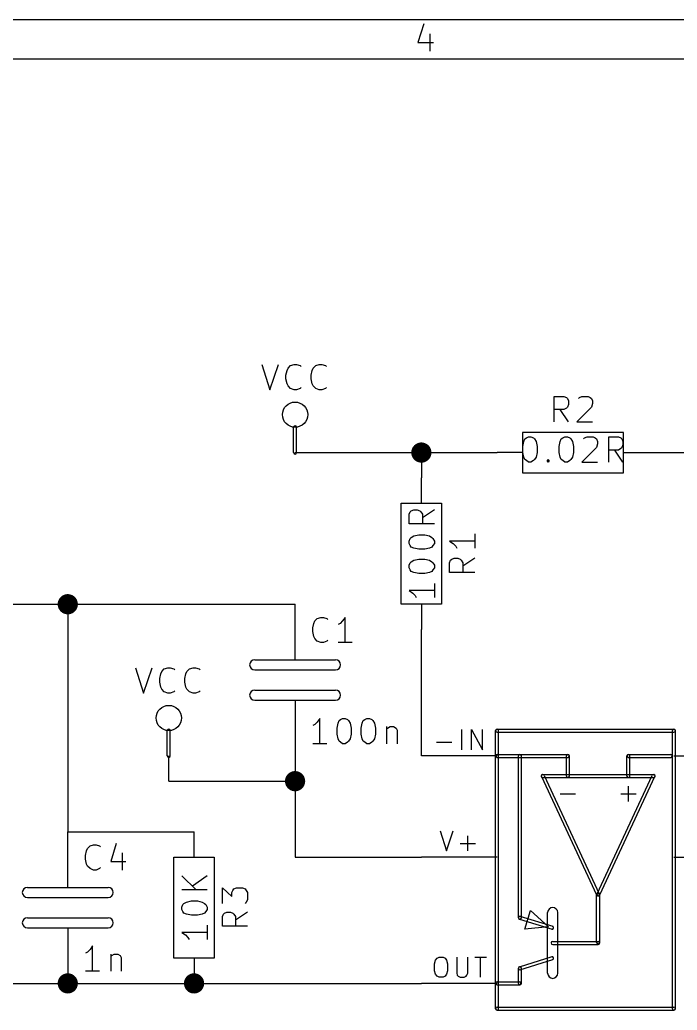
# Model space of a CAD drawing. Extents: x 10 to 287, y -200 to -10.
# Drawn here: x 165.23 to 198.29, y -59.77 to -10.01 of the extents above; entities that cross this region are included whole.
import ezdxf

# ---------------------------------------------------------------- set-up
doc = ezdxf.new("R2010")
doc.units = 0
doc.header["$MEASUREMENT"] = 0

msp = doc.modelspace()

# ---------------------------------------------------------------- linework, layer by layer
at = {"layer": 'Cyan 2'}
for p, q in [((177.394, -27.3304), (177.8, -28.6004)), ((177.8, -28.6004), (178.232, -27.3304)), ((178.841, -27.3812), (179.019, -27.3304)), ((179.019, -27.3304), (179.146, -27.3304)), ((179.146, -27.3304), (179.324, -27.3812)), ((180.111, -27.3812), (180.289, -27.3304)), ((180.289, -27.3304), (180.416, -27.3304)), ((180.416, -27.3304), (180.594, -27.3812)), ((178.613, -27.8638), (178.664, -27.6352)), ((178.613, -28.0416), (178.613, -27.8638)), ((178.664, -27.6352), (178.714, -27.5082)), ((178.714, -27.5082), (178.841, -27.3812)), ((179.324, -27.3812), (179.375, -27.432)), ((179.883, -27.8638), (179.934, -27.6352)), ((179.883, -28.0416), (179.883, -27.8638)), ((179.934, -27.6352), (179.984, -27.5082)), ((179.984, -27.5082), (180.111, -27.3812)), ((180.594, -27.3812), (180.645, -27.432)), ((178.664, -28.2956), (178.613, -28.0416)), ((178.714, -28.3972), (178.664, -28.2956)), ((179.934, -28.2956), (179.883, -28.0416)), ((179.984, -28.3972), (179.934, -28.2956)), ((178.841, -28.5242), (178.714, -28.3972)), ((179.019, -28.6004), (178.841, -28.5242)), ((179.146, -28.6004), (179.019, -28.6004)), ((179.324, -28.5242), (179.146, -28.6004)), ((179.375, -28.4734), (179.324, -28.5242)), ((180.111, -28.5242), (179.984, -28.3972)), ((180.289, -28.6004), (180.111, -28.5242)), ((180.416, -28.6004), (180.289, -28.6004)), ((180.594, -28.5242), (180.416, -28.6004)), ((180.645, -28.4734), (180.594, -28.5242)), ((192.1, -30.2006), (192.1, -28.9306)), ((192.1, -28.9306), (192.583, -28.9306)), ((192.583, -28.9306), (192.71, -28.9814)), ((192.71, -28.9814), (192.761, -29.0322)), ((192.761, -29.0322), (192.811, -29.1592)), ((192.811, -29.337), (192.761, -29.464)), ((192.811, -29.1592), (192.811, -29.337)), ((193.319, -29.0322), (193.37, -28.9814)), ((193.37, -28.9814), (193.497, -28.9306)), ((193.497, -28.9306), (193.802, -28.9306)), ((193.802, -28.9306), (193.904, -28.9814)), ((193.904, -28.9814), (193.98, -29.0322)), ((193.98, -29.0322), (194.031, -29.1592)), ((194.031, -29.2862), (193.98, -29.464)), ((194.031, -29.1592), (194.031, -29.2862)), ((192.583, -29.591), (192.1, -29.591)), ((192.811, -30.2006), (192.405, -29.591)), ((192.71, -29.5148), (192.583, -29.591)), ((192.761, -29.464), (192.71, -29.5148)), ((193.98, -29.464), (193.243, -30.2006)), ((193.243, -30.2006), (194.031, -30.2006)), ((190.525, -31.4452), (190.576, -31.1912)), ((190.576, -31.1912), (190.627, -31.0642)), ((190.627, -31.0642), (190.703, -31.0134)), ((190.703, -31.0134), (190.805, -30.9626)), ((190.805, -30.9626), (190.932, -30.9626)), ((190.932, -30.9626), (191.059, -31.0134)), ((191.059, -31.0134), (191.11, -31.0642)), ((191.11, -31.0642), (191.186, -31.1912)), ((191.186, -31.1912), (191.237, -31.4452)), ((192.354, -31.4452), (192.405, -31.1912)), ((192.405, -31.1912), (192.456, -31.0642)), ((192.456, -31.0642), (192.532, -31.0134)), ((192.532, -31.0134), (192.634, -30.9626)), ((192.634, -30.9626), (192.761, -30.9626)), ((192.761, -30.9626), (192.888, -31.0134)), ((192.888, -31.0134), (192.938, -31.0642)), ((192.938, -31.0642), (193.015, -31.1912)), ((193.015, -31.1912), (193.065, -31.4452)), ((193.573, -31.0642), (193.624, -31.0134)), ((193.624, -31.0134), (193.751, -30.9626)), ((193.751, -30.9626), (194.056, -30.9626)), ((194.056, -30.9626), (194.158, -31.0134)), ((194.158, -31.0134), (194.234, -31.0642)), ((194.234, -31.0642), (194.285, -31.1912)), ((194.285, -31.3182), (194.234, -31.496)), ((194.285, -31.1912), (194.285, -31.3182)), ((194.843, -32.2326), (194.843, -30.9626)), ((194.843, -30.9626), (195.326, -30.9626)), ((195.326, -30.9626), (195.453, -31.0134)), ((195.453, -31.0134), (195.504, -31.0642)), ((195.504, -31.0642), (195.555, -31.1912)), ((195.555, -31.1912), (195.555, -31.369)), ((190.525, -31.75), (190.525, -31.4452)), ((190.576, -31.9786), (190.525, -31.75)), ((191.237, -31.75), (191.186, -31.9786)), ((191.237, -31.4452), (191.237, -31.75)), ((192.354, -31.75), (192.354, -31.4452)), ((192.405, -31.9786), (192.354, -31.75)), ((193.065, -31.75), (193.015, -31.9786)), ((193.065, -31.4452), (193.065, -31.75)), ((194.234, -31.496), (193.497, -32.2326)), ((195.326, -31.623), (194.843, -31.623)), ((195.555, -32.2326), (195.148, -31.623)), ((195.453, -31.5468), (195.326, -31.623)), ((195.504, -31.496), (195.453, -31.5468)), ((195.555, -31.369), (195.504, -31.496)), ((190.627, -32.1056), (190.576, -31.9786)), ((190.703, -32.1564), (190.627, -32.1056)), ((190.805, -32.2326), (190.703, -32.1564)), ((190.932, -32.2326), (190.805, -32.2326)), ((191.059, -32.1564), (190.932, -32.2326)), ((191.11, -32.1056), (191.059, -32.1564)), ((191.186, -31.9786), (191.11, -32.1056)), ((191.745, -32.1564), (191.795, -32.1056)), ((191.795, -32.2326), (191.745, -32.1564)), ((191.795, -32.1056), (191.846, -32.1564)), ((191.795, -32.1056), (191.795, -32.2326)), ((191.846, -32.1564), (191.795, -32.2326)), ((192.456, -32.1056), (192.405, -31.9786)), ((192.532, -32.1564), (192.456, -32.1056)), ((192.634, -32.2326), (192.532, -32.1564)), ((192.761, -32.2326), (192.634, -32.2326)), ((192.888, -32.1564), (192.761, -32.2326)), ((192.938, -32.1056), (192.888, -32.1564)), ((193.015, -31.9786), (192.938, -32.1056)), ((193.497, -32.2326), (194.285, -32.2326)), ((184.81, -34.8488), (184.861, -34.7218)), ((184.861, -34.7218), (184.912, -34.671)), ((184.912, -34.671), (185.039, -34.6202)), ((185.039, -34.6202), (185.217, -34.6202)), ((185.217, -34.6202), (185.344, -34.671)), ((185.344, -34.671), (185.395, -34.7218)), ((185.395, -34.7218), (185.471, -34.8488)), ((186.08, -34.6202), (185.471, -35.0266)), ((184.81, -35.3314), (184.81, -34.8488)), ((185.471, -34.8488), (185.471, -35.3314)), ((186.08, -35.3314), (184.81, -35.3314)), ((184.81, -36.195), (184.861, -36.068)), ((184.81, -36.322), (184.81, -36.195)), ((184.861, -36.4236), (184.81, -36.322)), ((184.861, -36.068), (184.912, -36.0172)), ((184.912, -36.0172), (185.039, -35.941)), ((185.039, -35.941), (185.293, -35.8902)), ((185.293, -35.8902), (185.598, -35.8902)), ((185.598, -35.8902), (185.826, -35.941)), ((185.826, -35.941), (185.953, -36.0172)), ((185.953, -36.0172), (186.004, -36.068)), ((186.004, -36.068), (186.08, -36.195)), ((186.08, -36.322), (186.004, -36.4236)), ((186.08, -36.195), (186.08, -36.322)), ((188.112, -36.195), (186.842, -36.195)), ((186.842, -36.195), (187.02, -36.322)), ((187.02, -36.322), (187.147, -36.449)), ((188.112, -35.8394), (188.112, -36.5506)), ((184.912, -36.4998), (184.861, -36.4236)), ((185.039, -36.5506), (184.912, -36.4998)), ((185.293, -36.6014), (185.039, -36.5506)), ((185.598, -36.6014), (185.293, -36.6014)), ((185.826, -36.5506), (185.598, -36.6014)), ((185.953, -36.4998), (185.826, -36.5506)), ((186.004, -36.4236), (185.953, -36.4998)), ((187.147, -36.449), (187.198, -36.5506)), ((184.81, -37.4142), (184.861, -37.2872)), ((184.861, -37.2872), (184.912, -37.2364)), ((184.912, -37.2364), (185.039, -37.1602)), ((185.039, -37.1602), (185.293, -37.1094)), ((185.293, -37.1094), (185.598, -37.1094)), ((185.598, -37.1094), (185.826, -37.1602)), ((185.826, -37.1602), (185.953, -37.2364)), ((185.953, -37.2364), (186.004, -37.2872)), ((186.004, -37.2872), (186.08, -37.4142)), ((186.842, -37.2872), (186.893, -37.1602)), ((186.842, -37.7698), (186.842, -37.2872)), ((186.893, -37.1602), (186.944, -37.1094)), ((186.944, -37.1094), (187.071, -37.0586)), ((187.071, -37.0586), (187.249, -37.0586)), ((187.249, -37.0586), (187.376, -37.1094)), ((187.376, -37.1094), (187.427, -37.1602)), ((187.427, -37.1602), (187.503, -37.2872)), ((188.112, -37.0586), (187.503, -37.465)), ((187.503, -37.2872), (187.503, -37.7698)), ((184.81, -37.5412), (184.81, -37.4142)), ((184.861, -37.6428), (184.81, -37.5412)), ((184.912, -37.719), (184.861, -37.6428)), ((185.039, -37.7698), (184.912, -37.719)), ((185.293, -37.8206), (185.039, -37.7698)), ((185.826, -37.7698), (185.598, -37.8206)), ((185.953, -37.719), (185.826, -37.7698)), ((186.004, -37.6428), (185.953, -37.719)), ((186.08, -37.5412), (186.004, -37.6428)), ((186.08, -37.4142), (186.08, -37.5412)), ((188.112, -37.7698), (186.842, -37.7698)), ((185.598, -37.8206), (185.293, -37.8206)), ((186.08, -38.6842), (184.81, -38.6842)), ((184.81, -38.6842), (184.988, -38.8112)), ((184.988, -38.8112), (185.115, -38.9382)), ((186.08, -38.3286), (186.08, -39.0398)), ((185.115, -38.9382), (185.166, -39.0398)), ((180.01, -40.3352), (180.061, -40.2082)), ((180.061, -40.2082), (180.188, -40.0812)), ((180.188, -40.0812), (180.365, -40.0304)), ((180.365, -40.0304), (180.492, -40.0304)), ((180.492, -40.0304), (180.67, -40.0812)), ((180.67, -40.0812), (180.721, -40.132)), ((181.458, -40.2082), (181.331, -40.3352)), ((181.585, -40.0304), (181.458, -40.2082)), ((181.585, -41.3004), (181.585, -40.0304)), ((179.959, -40.5638), (180.01, -40.3352)), ((179.959, -40.7416), (179.959, -40.5638)), ((180.01, -40.9956), (179.959, -40.7416)), ((181.331, -40.3352), (181.229, -40.386)), ((180.061, -41.0972), (180.01, -40.9956)), ((180.188, -41.2242), (180.061, -41.0972)), ((180.365, -41.3004), (180.188, -41.2242)), ((180.67, -41.2242), (180.492, -41.3004)), ((180.721, -41.1734), (180.67, -41.2242)), ((180.492, -41.3004), (180.365, -41.3004)), ((181.94, -41.3004), (181.229, -41.3004)), ((171.044, -42.5704), (171.45, -43.8404)), ((171.45, -43.8404), (171.882, -42.5704)), ((172.314, -42.8752), (172.364, -42.7482)), ((172.364, -42.7482), (172.491, -42.6212)), ((172.491, -42.6212), (172.669, -42.5704)), ((172.669, -42.5704), (172.796, -42.5704)), ((172.796, -42.5704), (172.974, -42.6212)), ((172.974, -42.6212), (173.025, -42.672)), ((173.584, -42.8752), (173.634, -42.7482)), ((173.634, -42.7482), (173.761, -42.6212)), ((173.761, -42.6212), (173.939, -42.5704)), ((173.939, -42.5704), (174.066, -42.5704)), ((174.066, -42.5704), (174.244, -42.6212)), ((174.244, -42.6212), (174.295, -42.672)), ((172.263, -43.1038), (172.314, -42.8752)), ((172.263, -43.2816), (172.263, -43.1038)), ((172.314, -43.5356), (172.263, -43.2816)), ((173.533, -43.1038), (173.584, -42.8752)), ((173.533, -43.2816), (173.533, -43.1038)), ((173.584, -43.5356), (173.533, -43.2816)), ((172.364, -43.6372), (172.314, -43.5356)), ((172.491, -43.7642), (172.364, -43.6372)), ((172.669, -43.8404), (172.491, -43.7642)), ((172.974, -43.7642), (172.796, -43.8404)), ((173.025, -43.7134), (172.974, -43.7642)), ((173.634, -43.6372), (173.584, -43.5356)), ((173.761, -43.7642), (173.634, -43.6372)), ((173.939, -43.8404), (173.761, -43.7642)), ((174.244, -43.7642), (174.066, -43.8404)), ((174.295, -43.7134), (174.244, -43.7642)), ((172.796, -43.8404), (172.669, -43.8404)), ((174.066, -43.8404), (173.939, -43.8404)), ((180.315, -45.1104), (180.188, -45.2882)), ((180.315, -46.3804), (180.315, -45.1104)), ((181.229, -45.339), (181.28, -45.212)), ((181.28, -45.212), (181.356, -45.1612)), ((181.356, -45.1612), (181.458, -45.1104)), ((181.458, -45.1104), (181.585, -45.1104)), ((181.585, -45.1104), (181.712, -45.1612)), ((181.712, -45.1612), (181.762, -45.212)), ((181.762, -45.212), (181.839, -45.339)), ((182.448, -45.339), (182.499, -45.212)), ((182.499, -45.212), (182.575, -45.1612)), ((182.575, -45.1612), (182.677, -45.1104)), ((182.677, -45.1104), (182.804, -45.1104)), ((182.804, -45.1104), (182.931, -45.1612)), ((182.931, -45.1612), (182.982, -45.212)), ((182.982, -45.212), (183.058, -45.339)), ((180.061, -45.4152), (179.959, -45.466)), ((180.188, -45.2882), (180.061, -45.4152)), ((181.178, -45.593), (181.229, -45.339)), ((181.178, -45.8978), (181.178, -45.593)), ((181.839, -45.339), (181.889, -45.593)), ((181.889, -45.593), (181.889, -45.8978)), ((182.397, -45.593), (182.448, -45.339)), ((182.397, -45.8978), (182.397, -45.593)), ((183.058, -45.339), (183.109, -45.593)), ((183.109, -45.593), (183.109, -45.8978)), ((183.667, -45.5168), (183.667, -46.3804)), ((183.667, -45.6438), (183.718, -45.593)), ((183.718, -45.593), (183.845, -45.5168)), ((183.845, -45.5168), (184.023, -45.5168)), ((184.023, -45.5168), (184.15, -45.593)), ((184.15, -45.593), (184.201, -45.6946)), ((184.201, -45.6946), (184.201, -46.3804)), ((187.452, -46.6852), (187.452, -45.6692)), ((187.935, -46.6852), (187.935, -45.6692)), ((187.935, -45.6692), (188.493, -46.6852)), ((188.493, -46.6852), (188.493, -45.6692)), ((181.229, -46.1264), (181.178, -45.8978)), ((181.28, -46.2534), (181.229, -46.1264)), ((181.356, -46.3042), (181.28, -46.2534)), ((181.762, -46.2534), (181.712, -46.3042)), ((181.839, -46.1264), (181.762, -46.2534)), ((181.889, -45.8978), (181.839, -46.1264)), ((182.448, -46.1264), (182.397, -45.8978)), ((182.499, -46.2534), (182.448, -46.1264)), ((182.575, -46.3042), (182.499, -46.2534)), ((182.982, -46.2534), (182.931, -46.3042)), ((183.058, -46.1264), (182.982, -46.2534)), ((183.109, -45.8978), (183.058, -46.1264)), ((180.67, -46.3804), (179.959, -46.3804)), ((181.458, -46.3804), (181.356, -46.3042)), ((181.585, -46.3804), (181.458, -46.3804)), ((181.712, -46.3042), (181.585, -46.3804)), ((182.677, -46.3804), (182.575, -46.3042)), ((182.804, -46.3804), (182.677, -46.3804)), ((182.931, -46.3042), (182.804, -46.3804)), ((186.182, -46.3042), (186.944, -46.3042)), ((186.36, -50.7492), (186.69, -51.7652)), ((186.69, -51.7652), (187.02, -50.7492)), ((187.757, -51.7652), (187.757, -51.0032)), ((168.58, -51.7652), (168.631, -51.6382)), ((168.631, -51.6382), (168.758, -51.5112)), ((168.758, -51.5112), (168.935, -51.4604)), ((168.935, -51.4604), (169.062, -51.4604)), ((169.062, -51.4604), (169.24, -51.5112)), ((169.24, -51.5112), (169.291, -51.562)), ((170.078, -51.3842), (169.799, -52.2986)), ((187.376, -51.3842), (188.138, -51.3842)), ((168.529, -51.9938), (168.58, -51.7652)), ((168.529, -52.1716), (168.529, -51.9938)), ((168.58, -52.4256), (168.529, -52.1716)), ((170.383, -51.8668), (170.383, -52.7304)), ((168.631, -52.5272), (168.58, -52.4256)), ((168.758, -52.6542), (168.631, -52.5272)), ((168.935, -52.7304), (168.758, -52.6542)), ((169.062, -52.7304), (168.935, -52.7304)), ((169.24, -52.6542), (169.062, -52.7304)), ((169.291, -52.6034), (169.24, -52.6542)), ((169.799, -52.2986), (170.561, -52.2986)), ((173.38, -53.0098), (174.092, -53.721)), ((174.65, -53.0098), (173.914, -53.5432)), ((174.65, -53.721), (173.38, -53.721)), ((175.412, -54.4068), (175.412, -53.6194)), ((175.412, -53.6194), (175.895, -54.0512)), ((175.946, -53.7464), (175.997, -53.6702)), ((175.997, -53.6702), (176.124, -53.6194)), ((176.124, -53.6194), (176.428, -53.6194)), ((176.428, -53.6194), (176.555, -53.6702)), ((176.555, -53.6702), (176.606, -53.7464)), ((175.895, -53.848), (175.946, -53.7464)), ((175.895, -54.0512), (175.895, -53.848)), ((176.606, -53.7464), (176.682, -53.848)), ((176.682, -54.229), (176.606, -54.3306)), ((176.682, -53.848), (176.682, -54.229)), ((173.38, -54.5846), (173.431, -54.4576)), ((173.38, -54.7116), (173.38, -54.5846)), ((173.431, -54.8132), (173.38, -54.7116)), ((173.431, -54.4576), (173.482, -54.4068)), ((173.482, -54.4068), (173.609, -54.3306)), ((173.609, -54.3306), (173.863, -54.2798)), ((173.863, -54.2798), (174.168, -54.2798)), ((174.168, -54.2798), (174.396, -54.3306)), ((174.396, -54.3306), (174.523, -54.4068)), ((174.523, -54.4068), (174.574, -54.4576)), ((174.574, -54.4576), (174.65, -54.5846)), ((174.65, -54.7116), (174.574, -54.8132)), ((174.65, -54.5846), (174.65, -54.7116)), ((176.606, -54.3306), (176.555, -54.4068)), ((173.482, -54.8894), (173.431, -54.8132)), ((173.609, -54.9402), (173.482, -54.8894)), ((173.863, -54.991), (173.609, -54.9402)), ((174.168, -54.991), (173.863, -54.991)), ((174.396, -54.9402), (174.168, -54.991)), ((174.523, -54.8894), (174.396, -54.9402)), ((174.574, -54.8132), (174.523, -54.8894)), ((175.412, -55.0672), (175.463, -54.9402)), ((175.412, -55.5498), (175.412, -55.0672)), ((175.463, -54.9402), (175.514, -54.8894)), ((175.514, -54.8894), (175.641, -54.8386)), ((175.641, -54.8386), (175.819, -54.8386)), ((175.819, -54.8386), (175.946, -54.8894)), ((175.946, -54.8894), (175.997, -54.9402)), ((175.997, -54.9402), (176.073, -55.0672)), ((176.682, -54.8386), (176.073, -55.245)), ((176.073, -55.0672), (176.073, -55.5498)), ((174.65, -55.499), (174.65, -56.2102)), ((176.682, -55.5498), (175.412, -55.5498)), ((174.65, -55.8546), (173.38, -55.8546)), ((173.38, -55.8546), (173.558, -55.9816)), ((173.558, -55.9816), (173.685, -56.1086)), ((173.685, -56.1086), (173.736, -56.2102)), ((168.758, -56.7182), (168.631, -56.8452)), ((168.885, -56.5404), (168.758, -56.7182)), ((168.885, -57.8104), (168.885, -56.5404)), ((168.631, -56.8452), (168.529, -56.896)), ((169.799, -56.9468), (169.799, -57.8104)), ((169.799, -57.0738), (169.85, -57.023)), ((169.85, -57.023), (169.977, -56.9468)), ((169.977, -56.9468), (170.155, -56.9468)), ((170.155, -56.9468), (170.282, -57.023)), ((170.282, -57.023), (170.332, -57.1246)), ((170.332, -57.1246), (170.332, -57.8104)), ((186.131, -57.2516), (186.207, -57.15)), ((186.207, -57.15), (186.309, -57.0992)), ((186.309, -57.0992), (186.512, -57.0992)), ((186.512, -57.0992), (186.614, -57.15)), ((186.614, -57.15), (186.69, -57.2516)), ((187.198, -57.0992), (187.198, -57.912)), ((187.757, -57.912), (187.757, -57.0992)), ((188.112, -57.0992), (188.697, -57.0992)), ((188.392, -58.1152), (188.392, -57.0992)), ((186.08, -57.4294), (186.131, -57.2516)), ((186.08, -57.785), (186.08, -57.4294)), ((186.69, -57.2516), (186.741, -57.4294)), ((186.741, -57.4294), (186.741, -57.785)), ((169.24, -57.8104), (168.529, -57.8104)), ((186.131, -57.9628), (186.08, -57.785)), ((186.207, -58.0644), (186.131, -57.9628)), ((186.309, -58.1152), (186.207, -58.0644)), ((186.512, -58.1152), (186.309, -58.1152)), ((186.614, -58.0644), (186.512, -58.1152)), ((186.69, -57.9628), (186.614, -58.0644)), ((186.741, -57.785), (186.69, -57.9628)), ((187.198, -57.912), (187.223, -58.0136)), ((187.223, -58.0136), (187.274, -58.0644)), ((187.274, -58.0644), (187.376, -58.1152)), ((187.376, -58.1152), (187.579, -58.1152)), ((187.579, -58.1152), (187.681, -58.0644)), ((187.681, -58.0644), (187.706, -58.0136)), ((187.706, -58.0136), (187.757, -57.912))]:
    msp.add_line(p, q, dxfattribs=at)
at = {"layer": 'Green 2'}
for p, q in [((179.07, -31.75), (189.23, -31.75)), ((185.42, -31.75), (185.42, -33.02)), ((196.85, -31.75), (201.93, -31.75)), ((100.33, -39.37), (179.07, -39.37)), ((167.64, -39.37), (167.64, -50.8)), ((185.42, -46.99), (185.42, -40.64)), ((172.72, -48.26), (172.72, -46.99)), ((179.07, -46.99), (179.07, -52.07)), ((172.72, -48.26), (179.07, -48.26)), ((167.64, -50.8), (173.99, -50.8)), ((179.07, -52.07), (185.42, -52.07)), ((153.67, -58.42), (185.42, -58.42))]:
    msp.add_line(p, q, dxfattribs=at)
at = {"layer": 'Green 2', "const_width": 0.508}
for points in [[(185.166, -31.75, 1), (185.674, -31.75, 1)], [(167.386, -39.37, 1), (167.894, -39.37, 1)], [(178.816, -48.26, 1), (179.324, -48.26, 1)], [(167.386, -58.42, 1), (167.894, -58.42, 1)], [(173.736, -58.42, 1), (174.244, -58.42, 1)]]:
    msp.add_lwpolyline(points, format="xyb", close=True, dxfattribs=at)
at = {"layer": 'Red 2'}
for p, q in [((286.995, -10.0076), (10.0076, -10.0076)), ((185.547, -10.2108), (185.242, -11.1506)), ((185.852, -10.7188), (185.852, -11.5824)), ((185.242, -11.1506), (186.03, -11.1506)), ((285.013, -11.9888), (11.9888, -11.9888)), ((178.994, -31.75), (178.994, -30.48)), ((179.146, -31.75), (179.146, -30.48)), ((195.58, -30.734), (190.5, -30.734)), ((190.5, -30.734), (190.5, -32.766)), ((195.58, -32.766), (195.58, -30.734)), ((190.5, -31.75), (189.23, -31.75)), ((195.58, -31.75), (196.85, -31.75)), ((190.5, -32.766), (195.58, -32.766)), ((185.42, -34.29), (185.42, -33.02)), ((184.404, -39.37), (184.404, -34.29)), ((184.404, -34.29), (186.436, -34.29)), ((186.436, -34.29), (186.436, -39.37)), ((179.07, -42.164), (179.07, -39.37)), ((186.436, -39.37), (184.404, -39.37)), ((185.42, -39.37), (185.42, -40.64)), ((177.038, -42.164), (181.102, -42.164)), ((177.038, -42.672), (181.102, -42.672)), ((177.038, -43.688), (181.102, -43.688)), ((177.038, -44.196), (181.102, -44.196)), ((179.07, -44.196), (179.07, -46.99)), ((172.644, -46.99), (172.644, -45.72)), ((172.796, -46.99), (172.796, -45.72)), ((189.154, -59.69), (189.154, -45.72)), ((189.23, -45.6438), (198.12, -45.6438)), ((189.306, -59.69), (189.306, -45.72)), ((198.044, -59.69), (198.044, -45.72)), ((198.196, -59.69), (198.196, -45.72)), ((189.23, -45.7962), (198.12, -45.7962)), ((189.23, -46.99), (185.42, -46.99)), ((189.23, -46.9138), (192.786, -46.9138)), ((189.23, -47.0662), (192.786, -47.0662)), ((190.297, -55.118), (190.297, -46.99)), ((190.449, -55.118), (190.449, -46.99)), ((192.71, -48.006), (192.71, -46.99)), ((192.862, -48.006), (192.862, -46.99)), ((195.758, -48.006), (195.758, -46.99)), ((195.834, -46.9138), (197.968, -46.9138)), ((195.834, -47.0662), (197.968, -47.0662)), ((195.91, -48.006), (195.91, -46.99)), ((198.12, -46.99), (201.93, -46.99)), ((191.465, -48.0314), (194.234, -53.975)), ((191.516, -47.9298), (197.104, -47.9298)), ((191.516, -48.0822), (197.104, -48.0822)), ((191.592, -47.9806), (194.361, -53.9242)), ((194.259, -53.9242), (197.028, -47.9806)), ((194.386, -53.975), (197.155, -48.0314)), ((195.834, -49.276), (195.834, -48.514)), ((192.405, -48.895), (193.167, -48.895)), ((195.453, -48.895), (196.215, -48.895)), ((167.64, -53.594), (167.64, -50.8)), ((173.99, -52.07), (173.99, -50.8)), ((172.974, -57.15), (172.974, -52.07)), ((172.974, -52.07), (175.006, -52.07)), ((175.006, -52.07), (175.006, -57.15)), ((189.23, -52.07), (185.42, -52.07)), ((198.12, -52.07), (201.93, -52.07)), ((165.608, -53.594), (169.672, -53.594)), ((165.608, -54.102), (169.672, -54.102)), ((194.234, -56.3626), (194.234, -53.975)), ((194.386, -56.3626), (194.386, -53.975)), ((165.608, -55.118), (169.672, -55.118)), ((190.348, -55.1942), (191.999, -55.7022)), ((190.373, -55.0418), (192.024, -55.5498)), ((190.627, -55.7022), (190.906, -54.7624)), ((190.906, -54.7624), (191.821, -55.5752)), ((191.77, -57.912), (191.77, -54.864)), ((192.278, -57.912), (192.278, -54.864)), ((165.608, -55.626), (169.672, -55.626)), ((167.64, -55.626), (167.64, -58.42)), ((191.821, -55.5752), (190.627, -55.7022)), ((192.024, -56.3118), (194.31, -56.3118)), ((192.024, -56.4642), (194.31, -56.4642)), ((175.006, -57.15), (172.974, -57.15)), ((173.99, -57.15), (173.99, -58.42)), ((190.348, -57.5818), (191.999, -57.0738)), ((190.297, -58.42), (190.297, -57.658)), ((190.373, -57.7342), (192.024, -57.2262)), ((190.449, -58.42), (190.449, -57.658)), ((189.23, -58.42), (185.42, -58.42)), ((189.23, -58.3438), (190.348, -58.3438)), ((189.23, -58.4962), (190.348, -58.4962)), ((189.23, -59.6138), (198.12, -59.6138)), ((189.23, -59.7662), (198.12, -59.7662))]:
    msp.add_line(p, q, dxfattribs=at)
for centre in [(179.07, -29.845), (172.72, -45.085)]:
    msp.add_circle(centre, 0.635, dxfattribs=at)
for centre, radius, start, end in [((179.07, -30.48), 0.0762, 360, 540), ((179.07, -31.75), 0.0762, 180, 360), ((177.038, -42.418), 0.254, 90, 270), ((181.102, -42.418), 0.254, 270, 450), ((177.038, -43.942), 0.254, 90, 270), ((181.102, -43.942), 0.254, 270, 450), ((172.72, -45.72), 0.0762, 360, 540), ((189.23, -45.72), 0.0762, 90, 270), ((189.23, -45.72), 0.0762, 360, 540), ((198.12, -45.72), 0.0762, 360, 540), ((198.12, -45.72), 0.0762, 270, 450), ((172.72, -46.99), 0.0762, 180, 360), ((189.23, -46.99), 0.0762, 90, 270), ((190.373, -46.99), 0.0762, 360, 540), ((192.786, -46.99), 0.0762, 360, 540), ((192.786, -46.99), 0.0762, 270, 450), ((195.834, -46.99), 0.0762, 90, 270), ((195.834, -46.99), 0.0762, 360, 540), ((197.968, -46.99), 0.0762, 270, 450), ((191.516, -48.006), 0.0762, 90, 270), ((191.516, -48.006), 0.0762, 25.0836, 205.084), ((192.786, -48.006), 0.0762, 180, 360), ((195.834, -48.006), 0.0762, 180, 360), ((197.104, -48.006), 0.0762, 334.916, 514.916), ((197.104, -48.006), 0.0762, 270, 450), ((165.608, -53.848), 0.254, 90, 270), ((169.672, -53.848), 0.254, 270, 450), ((194.31, -53.975), 0.0762, 360, 540), ((194.31, -53.9496), 0.0762, 154.916, 334.916), ((194.31, -53.9496), 0.0762, 205.084, 385.084), ((192.024, -54.864), 0.254, 360, 540), ((165.608, -55.372), 0.254, 90, 270), ((169.672, -55.372), 0.254, 270, 450), ((190.373, -55.118), 0.0762, 72.8973, 252.897), ((190.373, -55.118), 0.0762, 180, 360), ((191.999, -55.626), 0.0762, 252.897, 432.897), ((192.024, -56.388), 0.0762, 90, 270), ((194.31, -56.3626), 0.0762, 180, 360), ((194.31, -56.388), 0.0762, 270, 450), ((191.999, -57.15), 0.0762, 287.103, 467.103), ((190.373, -57.658), 0.0762, 360, 540), ((190.373, -57.658), 0.0762, 107.103, 287.103), ((192.024, -57.912), 0.254, 180, 360), ((189.23, -58.42), 0.0762, 90, 270), ((190.373, -58.42), 0.0762, 180, 360), ((190.348, -58.42), 0.0762, 270, 450), ((189.23, -59.69), 0.0762, 90, 270), ((189.23, -59.69), 0.0762, 180, 360), ((198.12, -59.69), 0.0762, 180, 360), ((198.12, -59.69), 0.0762, 270, 450)]:
    msp.add_arc(centre, radius, start, end, dxfattribs=at)

doc.saveas('drawing.dxf')
